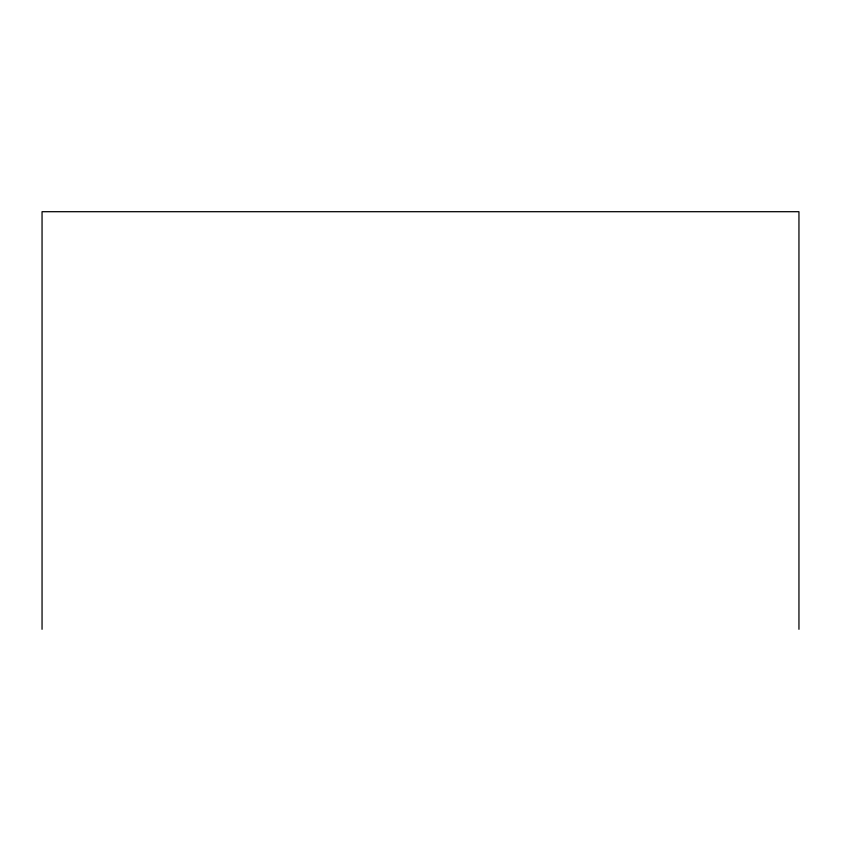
<?xml version="1.0" encoding="UTF-8"?>
<svg xmlns="http://www.w3.org/2000/svg" width="841" height="841" viewBox="0 0 841 841"><rect width="100%" height="100%" fill="white"/><g stroke="black" fill="none" stroke-linecap="round" stroke-linejoin="round"><path stroke-width="1.26" d="M798.95 629.299L798.95 211.701L42.05 211.701L42.05 629.299"/></g></svg>
